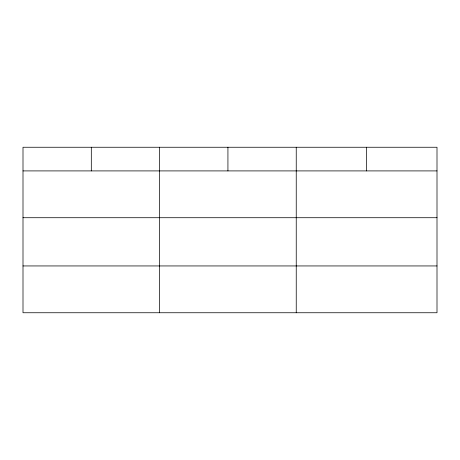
<?xml version="1.0" encoding="UTF-8"?>
<svg xmlns="http://www.w3.org/2000/svg" width="460" height="460" viewBox="0 0 460 460"><rect width="100%" height="100%" fill="white"/><g stroke="black" fill="none" stroke-linecap="round" stroke-linejoin="round"><path stroke-width="0.69" d="M437 217.718L437 147.252L23 147.252L23 312.748L437 312.748L437 217.718L23 217.718M23 170.907L437 170.907M23 265.943L437 265.943M366.62 147.252L366.62 170.907M296.24 147.252L296.24 312.748M227.93 147.252L227.93 170.907M159.62 147.252L159.62 312.748M91.31 147.252L91.31 170.907"/></g></svg>
